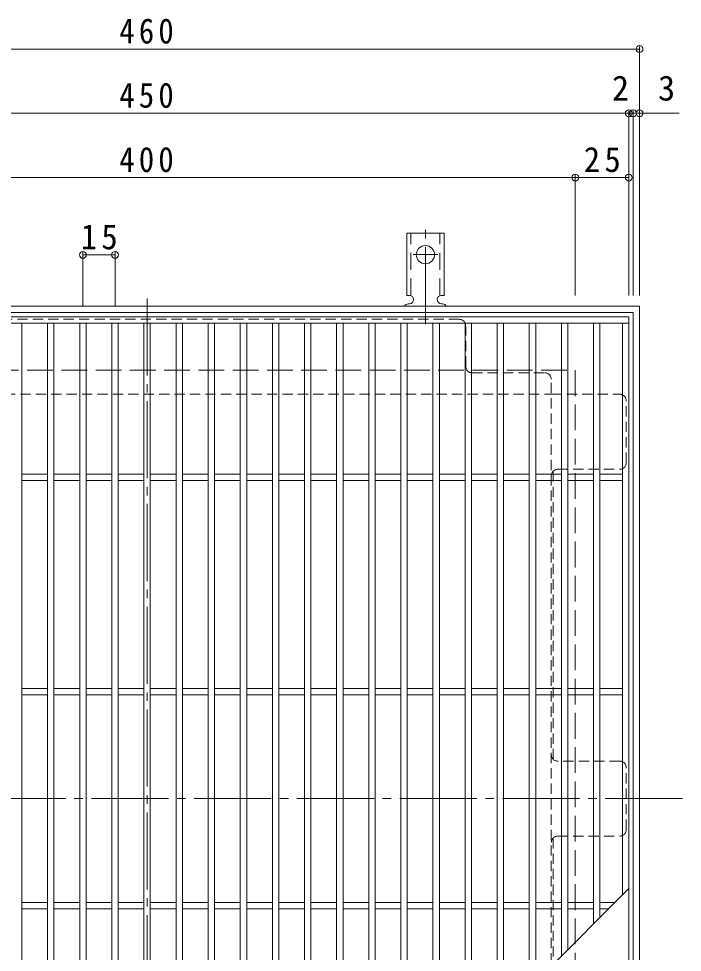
# Model space of a CAD drawing. Units: millimetres at full size, sheet at 1:4. Extents: x -859 to 1069, y -781 to 707.
# Drawn here: x -554.7 to -244.7, y 271.4 to 707.3 of the extents above; entities that cross this region are included whole.
import ezdxf
from ezdxf.enums import TextEntityAlignment as Align

# ---------------------------------------------------------------- set-up
doc = ezdxf.new("R2010")
doc.units = ezdxf.units.MM
doc.header["$LTSCALE"] = 4
doc.header["$PDMODE"] = 32
doc.header["$PDSIZE"] = 3.2
for name, pattern in [('CHAIN2', [12, 9, -1, 1, -1]), ('DASHED1', [1.8, 1.2, -0.6]), ('DASHED2', [3, 2, -1]), ('DASHED3', [4, 3, -1])]:
    doc.linetypes.add(name, pattern=pattern)
for name, color, linetype, lineweight in [('A-1_躯体', 3, 'Continuous', 9), ('A-2_仕上', 3, 'Continuous', 9), ('A-4_その他', 7, 'Continuous', 9), ('A-7_ハッチ', 2, 'Continuous', 9), ('A-A_ﾊｯﾁ-ﾜｸ', 3, 'Continuous', 9)]:
    doc.layers.add(name, color=color, linetype=linetype, lineweight=lineweight)
doc.styles.add('ＭＳ ゴシック', font='')
doc.styles.get('ＭＳ ゴシック').set_extended_font_data('MS Gothic')

msp = doc.modelspace()

# ---------------------------------------------------------------- linework, layer by layer
at = {"layer": 'A-1_躯体', "color": 2}
for p, q in [((-724.713, 573.162), (-264.713, 573.162)), ((-264.713, 573.162), (-264.713, 113.162)), ((-721.713, 570.162), (-267.713, 570.162)), ((-267.713, 570.162), (-267.713, 116.162))]:
    msp.add_line(p, q, dxfattribs=at)
at = {"layer": 'A-1_躯体', "color": 2, "linetype": 'DASHED3'}
for p, q in [((-694.713, 543.162), (-294.713, 543.162)), ((-294.713, 543.162), (-294.713, 143.162))]:
    msp.add_line(p, q, dxfattribs=at)
at = {"layer": 'A-2_仕上'}
for p, q in [((-719.713, 568.162), (-269.713, 568.162)), ((-269.713, 118.162), (-269.713, 568.162)), ((-719.713, 565.162), (-269.713, 565.162)), ((-553.213, 565.162), (-553.213, 121.162)), ((-541.213, 565.162), (-541.213, 121.162)), ((-538.213, 565.162), (-538.213, 121.162)), ((-526.213, 565.162), (-526.213, 121.162)), ((-523.213, 565.162), (-523.213, 121.162)), ((-511.213, 565.162), (-511.213, 121.162)), ((-508.213, 565.162), (-508.213, 121.162)), ((-496.213, 565.162), (-496.213, 121.162)), ((-493.213, 565.162), (-493.213, 121.162)), ((-481.213, 565.162), (-481.213, 121.162)), ((-478.213, 565.162), (-478.213, 121.162)), ((-466.213, 565.162), (-466.213, 121.162)), ((-463.213, 565.162), (-463.213, 121.162)), ((-451.213, 565.162), (-451.213, 121.162)), ((-448.213, 565.162), (-448.213, 122.662)), ((-436.213, 565.162), (-436.213, 134.662)), ((-433.213, 565.162), (-433.213, 137.662)), ((-421.213, 565.162), (-421.213, 149.662)), ((-418.213, 565.162), (-418.213, 152.662)), ((-406.213, 565.162), (-406.213, 164.662)), ((-403.213, 565.162), (-403.213, 167.662)), ((-391.213, 565.162), (-391.213, 179.662)), ((-388.213, 565.162), (-388.213, 182.662)), ((-376.213, 565.162), (-376.213, 194.662)), ((-373.213, 565.162), (-373.213, 197.662)), ((-361.213, 565.162), (-361.213, 209.662)), ((-358.213, 565.162), (-358.213, 212.662)), ((-346.213, 565.162), (-346.213, 224.662)), ((-343.213, 565.162), (-343.213, 227.662)), ((-331.213, 565.162), (-331.213, 239.662)), ((-328.213, 565.162), (-328.213, 242.662)), ((-316.213, 565.162), (-316.213, 254.662)), ((-313.213, 565.162), (-313.213, 257.662)), ((-301.213, 565.162), (-301.213, 269.662)), ((-298.213, 565.162), (-298.213, 272.662)), ((-286.213, 565.162), (-286.213, 284.662)), ((-283.213, 565.162), (-283.213, 287.662)), ((-272.713, 565.162), (-272.713, 298.162)), ((-541.213, 494.662), (-553.213, 494.662)), ((-526.213, 494.662), (-538.213, 494.662)), ((-511.213, 494.662), (-523.213, 494.662)), ((-496.213, 494.662), (-508.213, 494.662)), ((-481.213, 494.662), (-493.213, 494.662)), ((-466.213, 494.662), (-478.213, 494.662)), ((-451.213, 494.662), (-463.213, 494.662)), ((-436.213, 494.662), (-448.213, 494.662)), ((-421.213, 494.662), (-433.213, 494.662)), ((-406.213, 494.662), (-418.213, 494.662)), ((-391.213, 494.662), (-403.213, 494.662)), ((-376.213, 494.662), (-388.213, 494.662)), ((-361.213, 494.662), (-373.213, 494.662)), ((-346.213, 494.662), (-358.213, 494.662)), ((-331.213, 494.662), (-343.213, 494.662)), ((-316.213, 494.662), (-328.213, 494.662)), ((-301.213, 494.662), (-313.213, 494.662)), ((-286.213, 494.662), (-298.213, 494.662)), ((-272.713, 494.662), (-283.213, 494.662)), ((-541.213, 491.662), (-553.213, 491.662)), ((-526.213, 491.662), (-538.213, 491.662)), ((-511.213, 491.662), (-523.213, 491.662)), ((-496.213, 491.662), (-508.213, 491.662)), ((-481.213, 491.662), (-493.213, 491.662)), ((-466.213, 491.662), (-478.213, 491.662)), ((-451.213, 491.662), (-463.213, 491.662)), ((-436.213, 491.662), (-448.213, 491.662)), ((-421.213, 491.662), (-433.213, 491.662)), ((-406.213, 491.662), (-418.213, 491.662)), ((-391.213, 491.662), (-403.213, 491.662)), ((-376.213, 491.662), (-388.213, 491.662)), ((-361.213, 491.662), (-373.213, 491.662)), ((-346.213, 491.662), (-358.213, 491.662)), ((-331.213, 491.662), (-343.213, 491.662)), ((-316.213, 491.662), (-328.213, 491.662)), ((-301.213, 491.662), (-313.213, 491.662)), ((-286.213, 491.662), (-298.213, 491.662)), ((-272.713, 491.662), (-283.213, 491.662)), ((-541.213, 394.662), (-553.213, 394.662)), ((-526.213, 394.662), (-538.213, 394.662)), ((-511.213, 394.662), (-523.213, 394.662)), ((-496.213, 394.662), (-508.213, 394.662)), ((-481.213, 394.662), (-493.213, 394.662)), ((-466.213, 394.662), (-478.213, 394.662)), ((-451.213, 394.662), (-463.213, 394.662)), ((-436.213, 394.662), (-448.213, 394.662)), ((-421.213, 394.662), (-433.213, 394.662)), ((-406.213, 394.662), (-418.213, 394.662)), ((-391.213, 394.662), (-403.213, 394.662)), ((-376.213, 394.662), (-388.213, 394.662)), ((-361.213, 394.662), (-373.213, 394.662)), ((-346.213, 394.662), (-358.213, 394.662)), ((-331.213, 394.662), (-343.213, 394.662)), ((-316.213, 394.662), (-328.213, 394.662)), ((-301.213, 394.662), (-313.213, 394.662)), ((-286.213, 394.662), (-298.213, 394.662)), ((-272.713, 394.662), (-283.213, 394.662)), ((-541.213, 391.662), (-553.213, 391.662)), ((-526.213, 391.662), (-538.213, 391.662)), ((-511.213, 391.662), (-523.213, 391.662)), ((-496.213, 391.662), (-508.213, 391.662)), ((-481.213, 391.662), (-493.213, 391.662)), ((-466.213, 391.662), (-478.213, 391.662)), ((-451.213, 391.662), (-463.213, 391.662)), ((-436.213, 391.662), (-448.213, 391.662)), ((-421.213, 391.662), (-433.213, 391.662)), ((-406.213, 391.662), (-418.213, 391.662)), ((-391.213, 391.662), (-403.213, 391.662)), ((-376.213, 391.662), (-388.213, 391.662)), ((-361.213, 391.662), (-373.213, 391.662)), ((-346.213, 391.662), (-358.213, 391.662)), ((-331.213, 391.662), (-343.213, 391.662)), ((-316.213, 391.662), (-328.213, 391.662)), ((-301.213, 391.662), (-313.213, 391.662)), ((-286.213, 391.662), (-298.213, 391.662)), ((-272.713, 391.662), (-283.213, 391.662)), ((-452.713, 118.162), (-269.713, 301.162)), ((-541.213, 294.662), (-553.213, 294.662)), ((-526.213, 294.662), (-538.213, 294.662)), ((-511.213, 294.662), (-523.213, 294.662)), ((-496.213, 294.662), (-508.213, 294.662)), ((-481.213, 294.662), (-493.213, 294.662)), ((-466.213, 294.662), (-478.213, 294.662)), ((-451.213, 294.662), (-463.213, 294.662)), ((-436.213, 294.662), (-448.213, 294.662)), ((-421.213, 294.662), (-433.213, 294.662)), ((-406.213, 294.662), (-418.213, 294.662)), ((-391.213, 294.662), (-403.213, 294.662)), ((-376.213, 294.662), (-388.213, 294.662)), ((-361.213, 294.662), (-373.213, 294.662)), ((-346.213, 294.662), (-358.213, 294.662)), ((-331.213, 294.662), (-343.213, 294.662)), ((-316.213, 294.662), (-328.213, 294.662)), ((-301.213, 294.662), (-313.213, 294.662)), ((-286.213, 294.662), (-298.213, 294.662)), ((-276.213, 294.662), (-283.213, 294.662)), ((-541.213, 291.662), (-553.213, 291.662)), ((-526.213, 291.662), (-538.213, 291.662)), ((-511.213, 291.662), (-523.213, 291.662)), ((-496.213, 291.662), (-508.213, 291.662)), ((-481.213, 291.662), (-493.213, 291.662)), ((-466.213, 291.662), (-478.213, 291.662)), ((-451.213, 291.662), (-463.213, 291.662)), ((-436.213, 291.662), (-448.213, 291.662)), ((-421.213, 291.662), (-433.213, 291.662)), ((-406.213, 291.662), (-418.213, 291.662)), ((-391.213, 291.662), (-403.213, 291.662)), ((-376.213, 291.662), (-388.213, 291.662)), ((-361.213, 291.662), (-373.213, 291.662)), ((-346.213, 291.662), (-358.213, 291.662)), ((-331.213, 291.662), (-343.213, 291.662)), ((-316.213, 291.662), (-328.213, 291.662)), ((-301.213, 291.662), (-313.213, 291.662)), ((-286.213, 291.662), (-298.213, 291.662)), ((-279.213, 291.662), (-283.213, 291.662))]:
    msp.add_line(p, q, dxfattribs=at)
at = {"layer": 'A-4_その他'}
for p, q in [((-724.713, 693.162), (-264.713, 693.162)), ((-264.713, 694.362), (-264.713, 578.162)), ((-719.713, 663.162), (-269.713, 663.162)), ((-269.713, 664.362), (-269.713, 578.162)), ((-269.713, 663.162), (-267.713, 663.162)), ((-267.713, 664.362), (-267.713, 578.162)), ((-267.713, 663.162), (-246.196, 663.162)), ((-694.713, 633.162), (-294.713, 633.162)), ((-294.713, 634.362), (-294.713, 578.162)), ((-294.713, 633.162), (-269.713, 633.162)), ((-524.713, 598.268), (-524.713, 573.162)), ((-509.713, 598.268), (-509.713, 573.162)), ((-509.713, 597.068), (-524.713, 597.068))]:
    msp.add_line(p, q, dxfattribs=at)
for p in [(-264.713, 693.162), (-269.713, 663.162), (-267.713, 663.162), (-264.713, 663.162), (-294.713, 633.162), (-269.713, 633.162), (-524.713, 597.068), (-509.713, 597.068)]:
    msp.add_point(p, dxfattribs=at)
at = {"layer": 'A-7_ハッチ', "linetype": 'CHAIN2'}
for p, q in [((-494.713, 576.759), (-494.713, 109.565)), ((-244.713, 343.162), (-744.713, 343.162))]:
    msp.add_line(p, q, dxfattribs=at)
at = {"layer": 'A-7_ハッチ', "linetype": 'DASHED1'}
for p, q in [((-348.914, 566.966), (-640.512, 566.966)), ((-345.914, 544.966), (-345.914, 563.966)), ((-342.914, 541.966), (-308.913, 541.966)), ((-305.913, 258.962), (-305.913, 538.966)), ((-683.513, 531.966), (-305.913, 531.966)), ((-305.913, 531.966), (-273.909, 531.966)), ((-270.909, 499.965), (-270.909, 528.966)), ((-302.913, 496.965), (-273.909, 496.965)), ((-305.113, 496.009), (-305.113, 361.623)), ((-273.909, 360.663), (-302.913, 360.663)), ((-270.909, 328.662), (-270.909, 357.663)), ((-305.113, 190.32), (-305.113, 324.701)), ((-302.913, 325.662), (-273.909, 325.662))]:
    msp.add_line(p, q, dxfattribs=at)
for centre, start, end in [((-348.914, 563.966), 0, 90), ((-342.914, 544.966), 180, 270), ((-308.913, 538.966), 0, 90), ((-273.909, 528.966), 0, 90), ((-302.913, 493.965), 90, 180), ((-273.909, 499.965), 270, 0), ((-302.913, 363.663), 180, 270), ((-273.909, 357.663), 0, 90), ((-273.909, 328.662), 270, 0), ((-302.913, 322.662), 90, 180)]:
    msp.add_arc(centre, 3, start, end, dxfattribs=at)
at = {"layer": 'A-A_ﾊｯﾁ-ﾜｸ', "color": 7, "linetype": 'CHAIN2'}
for p, q in [((-364.713, 564.694), (-364.713, 612.095)), ((-370.489, 597.162), (-358.937, 597.162))]:
    msp.add_line(p, q, dxfattribs=at)
at = {"layer": 'A-A_ﾊｯﾁ-ﾜｸ'}
for p, q in [((-373.463, 578.162), (-373.463, 607.162)), ((-355.963, 607.162), (-373.463, 607.162)), ((-355.963, 578.162), (-355.963, 607.162)), ((-373.463, 578.162), (-372.213, 578.162)), ((-355.963, 578.162), (-357.213, 578.162)), ((-372.713, 574.162), (-372.213, 574.162)), ((-357.218, 574.162), (-356.704, 574.162))]:
    msp.add_line(p, q, dxfattribs=at)
at = {"layer": 'A-A_ﾊｯﾁ-ﾜｸ', "linetype": 'DASHED2'}
for p, q in [((-371.463, 578.016), (-371.463, 607.162)), ((-357.963, 578.016), (-357.963, 607.162))]:
    msp.add_line(p, q, dxfattribs=at)
at = {"layer": 'A-A_ﾊｯﾁ-ﾜｸ'}
msp.add_circle((-364.713, 597.162), 4.25, dxfattribs=at)
for centre, start, end in [((-372.213, 576.162), 270, 90), ((-357.213, 576.162), 90, 269.86671), ((-372.713, 572.162), 90.27597, 150.00049), ((-356.713, 572.162), 29.99928, 89.75838)]:
    msp.add_arc(centre, 2, start, end, dxfattribs=at)

# ---------------------------------------------------------------- texts
at = {"layer": 'A-4_その他', "color": 2, "style": 'ＭＳ ゴシック'}
for s, p in [('2', (-277.576, 665.562)), ('3', (-256.057, 665.562))]:
    msp.add_text(s, height=11.73, dxfattribs=at).set_placement(p, align=Align.BOTTOM_LEFT)
at = {"layer": 'A-4_その他', "color": 2, "char_height": 11.73, "attachment_point": 7, "style": 'ＭＳ ゴシック'}
for s, insert in [('\\T1.27;\\W0.9;460', (-507.713, 695.562)), ('\\T1.27;\\W0.9;450', (-507.713, 665.562)), ('\\T1.27;\\W0.9;400', (-507.713, 635.562)), ('\\T1.27;\\W0.95;25', (-290.713, 635.562)), ('\\T1.27;\\W0.95;15', (-525.713, 599.468))]:
    msp.add_mtext(s, dxfattribs=dict(at, insert=insert))

doc.saveas('drawing.dxf')
